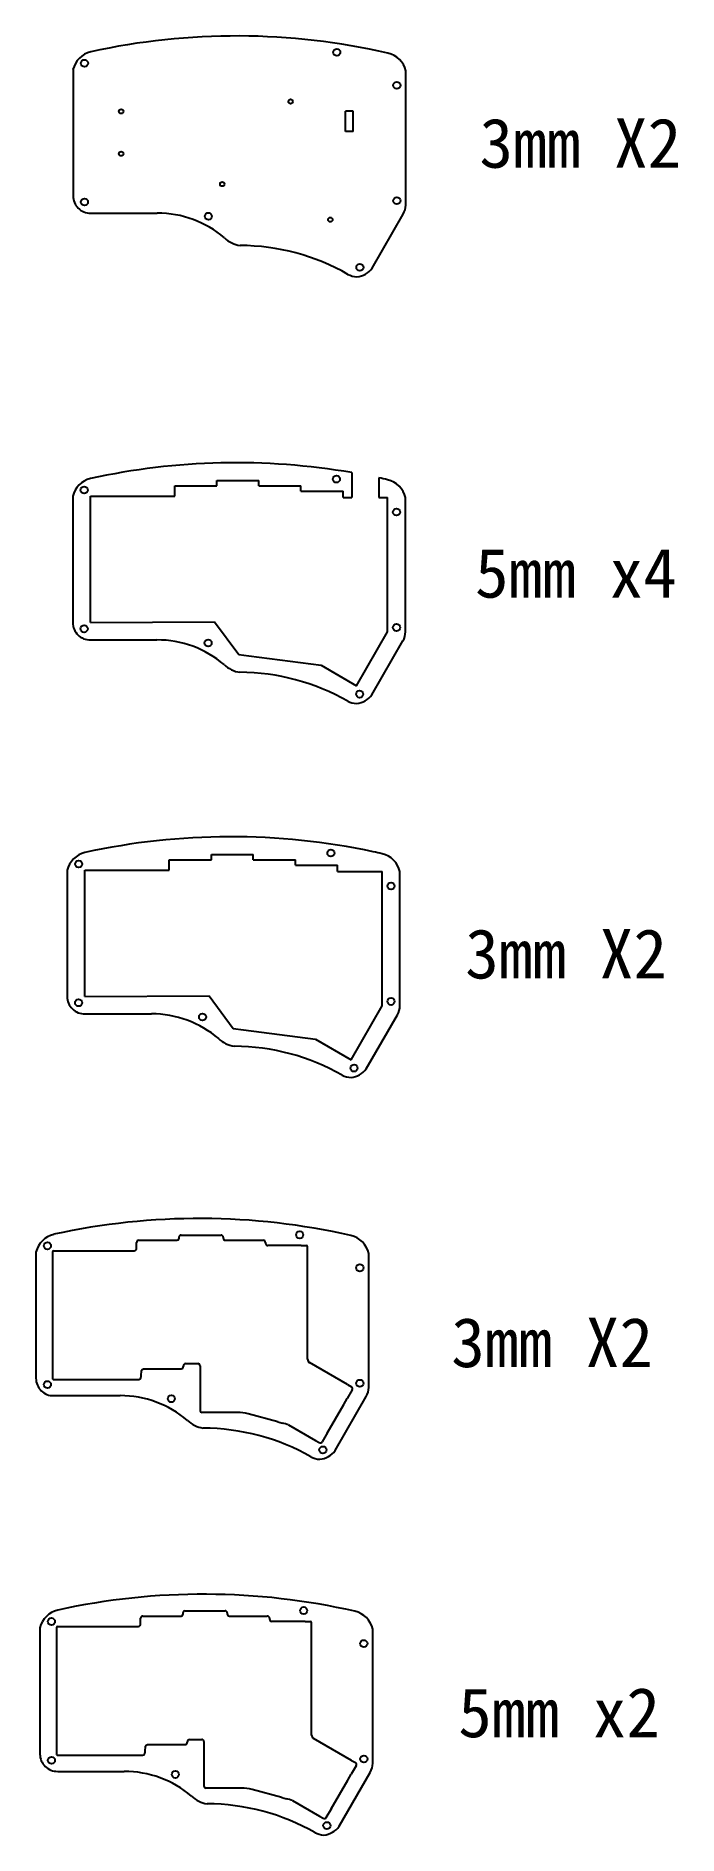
# Model space of a CAD drawing. Header units: millimetres. Extents: x 139 to 428, y 58 to 869.
import ezdxf

# ---------------------------------------------------------------- set-up
doc = ezdxf.new("R2010")
doc.units = ezdxf.units.MM
doc.layers.add('KeepOutLayer', color=6, linetype='Continuous')

msp = doc.modelspace()

# ---------------------------------------------------------------- linework, layer by layer
at = {"color": 1}
for p, q in [((155.41, 854.18), (155.41, 797.28)), ((305.4, 793.1), (305.4, 853.62)), ((163.4, 789.46), (193.4, 789.46)), ((290.26, 764.71), (304.28, 789.02)), ((281.16, 672.47), (281.16, 661.24)), ((293.26, 670.13), (293.26, 661.24)), ((155.27, 661.8), (155.27, 604.9)), ((277.16, 661.24), (281.16, 661.24)), ((293.26, 661.24), (297.26, 661.24)), ((305.26, 600.72), (305.26, 661.24)), ((163.26, 597.08), (193.26, 597.08)), ((290.13, 572.33), (304.15, 596.65)), ((152.78, 493.23), (152.78, 436.32)), ((274.67, 492.66), (290.77, 492.66)), ((290.77, 492.66), (294.77, 492.66)), ((302.77, 432.14), (302.77, 492.66)), ((160.77, 428.51), (190.77, 428.51)), ((287.64, 403.75), (301.65, 428.07)), ((184.07, 323.05), (184.07, 325.43)), ((185.09, 326.43), (202.43, 326.43)), ((203.14, 327.81), (203.14, 327.13)), ((204.14, 328.81), (222.15, 328.81)), ((223.14, 327.81), (223.14, 327.81)), ((223.14, 327.81), (223.14, 327.43)), ((224.15, 326.43), (241.19, 326.43)), ((225.16, 326.43), (225.16, 326.43)), ((242.19, 325.43), (242.19, 325.05)), ((138.72, 321.13), (138.72, 264.23)), ((146.17, 321.13), (146.17, 321.13)), ((146.17, 321.13), (146.17, 318.69)), ((146.17, 318.69), (146.17, 264.23)), ((146.72, 321.67), (183.04, 321.67)), ((258.24, 324.05), (243.2, 324.05)), ((258.24, 324.05), (260.64, 324.05)), ((261.14, 272.8), (261.14, 323.55)), ((288.71, 260.05), (288.71, 320.57)), ((187.16, 268.47), (204.14, 268.47)), ((206.17, 270.84), (211.66, 270.84)), ((212.66, 269.84), (212.66, 249.85)), ((279.22, 261.37), (262, 271.3)), ((146.71, 263.72), (185.14, 263.72)), ((279.22, 261.37), (280.93, 260.37)), ((146.71, 256.41), (176.71, 256.41)), ((270.05, 239.51), (277.57, 252.49)), ((273.57, 231.66), (287.59, 255.98)), ((277.57, 252.49), (279.05, 255.1)), ((281.32, 258.99), (279.05, 255.1)), ((229.64, 248.85), (213.66, 248.85)), ((247.81, 244.59), (234.32, 248.22)), ((247.81, 244.59), (249.78, 244.07)), ((252.58, 243.26), (264.71, 236.27)), ((264.71, 236.27), (266.42, 235.28)), ((267.81, 235.63), (270.22, 239.8)), ((185.87, 153.68), (185.87, 156.07)), ((186.9, 157.07), (204.23, 157.07)), ((204.95, 158.45), (204.95, 157.77)), ((205.95, 159.45), (223.95, 159.45)), ((224.95, 158.45), (224.95, 158.45)), ((224.95, 158.45), (224.95, 158.07)), ((225.95, 157.07), (243, 157.07)), ((226.96, 157.07), (226.96, 157.07)), ((244, 156.07), (244, 155.68)), ((260.05, 154.68), (245, 154.68)), ((260.05, 154.68), (262.44, 154.68)), ((262.94, 103.44), (262.94, 154.18)), ((140.52, 151.77), (140.52, 94.87)), ((147.97, 151.77), (147.97, 151.77)), ((147.97, 151.77), (147.97, 149.33)), ((147.97, 149.33), (147.97, 94.87)), ((148.52, 152.3), (184.84, 152.3)), ((290.51, 90.69), (290.51, 151.2)), ((188.96, 99.11), (205.94, 99.11)), ((207.97, 101.48), (213.46, 101.48)), ((214.46, 100.48), (214.46, 80.49)), ((281.02, 92.01), (263.81, 101.94)), ((148.51, 94.36), (186.94, 94.36)), ((283.13, 89.62), (280.85, 85.74)), ((281.02, 92.01), (282.73, 91.01)), ((148.51, 87.05), (178.51, 87.05)), ((271.86, 70.15), (279.37, 83.13)), ((275.38, 62.3), (289.39, 86.61)), ((279.37, 83.13), (280.85, 85.74)), ((231.44, 79.49), (215.46, 79.49)), ((249.62, 75.23), (236.13, 78.86)), ((249.62, 75.23), (251.58, 74.7)), ((254.38, 73.9), (266.51, 66.9)), ((266.51, 66.9), (268.22, 65.91)), ((269.61, 66.27), (272.02, 70.44))]:
    msp.add_line(p, q, dxfattribs=at)
for centre, radius, start, end in [((229.15, 562.69), 306.62, 77.13912, 102.38081), ((165.99, 851.59), 10.9, 103.72187, 166.25767), ((295.09, 851.31), 10.56, 12.62363, 77.37637), ((163.23, 797.28), 7.82, 180, 271.24822), ((193.4, 742.7), 46.76, 49.59724, 90), ((297.4, 793.1), 8, 329.37199, 0), ((232.56, 787.49), 12.76, 226.01971, 261.9116), ((230.27, 675.67), 99.19, 60.32928, 89.71214), ((282.51, 770.3), 9.56, 275.21867, 324.19749), ((283.75, 770.16), 9.39, 242.20713, 267.73113), ((229.01, 370.32), 306.62, 80.20808, 102.38081), ((165.86, 659.22), 10.9, 103.72187, 166.25767), ((229.01, 370.32), 306.62, 77.13912, 77.90467), ((294.95, 658.93), 10.56, 12.62363, 77.37637), ((163.09, 604.9), 7.82, 180, 271.24822), ((297.26, 600.72), 8, 329.37199, 0), ((193.26, 550.32), 46.76, 49.59724, 90), ((232.43, 595.11), 12.76, 226.01971, 261.9116), ((230.13, 483.3), 99.19, 60.32928, 89.71214), ((283.61, 577.79), 9.39, 242.20713, 267.73113), ((282.37, 577.93), 9.56, 275.21867, 324.19749), ((226.52, 201.74), 306.62, 77.90467, 102.38081), ((163.37, 490.64), 10.9, 103.72187, 166.25767), ((226.52, 201.74), 306.62, 77.13912, 77.90467), ((292.46, 490.35), 10.56, 12.62363, 77.37637), ((160.6, 436.32), 7.82, 180, 271.24822), ((294.77, 432.14), 8, 329.37199, 0), ((190.77, 381.75), 46.76, 49.59724, 90), ((229.93, 426.53), 12.76, 226.01971, 261.9116), ((227.64, 314.72), 99.19, 60.32928, 89.71214), ((281.12, 409.21), 9.39, 242.20713, 267.73113), ((279.88, 409.35), 9.56, 275.21867, 324.19749), ((212.46, 29.65), 306.62, 77.13912, 102.38081), ((149.31, 318.54), 10.9, 103.72187, 166.25767), ((185.08, 325.42), 1.01, 89.09556, 179.46919), ((202.36, 327.22), 0.788, 275.02212, 354.05602), ((204.28, 327.67), 1.15, 96.95511, 173.04489), ((222.15, 327.82), 0.996, 359.74992, 90), ((224.14, 327.43), 1, 180, 270.42359), ((241.19, 325.43), 1, 0, 90), ((243.19, 325.05), 1, 180, 270.42359), ((278.4, 318.26), 10.56, 12.62363, 77.37637), ((146.72, 321.12), 0.551, 90, 178.65465), ((182.68, 323.01), 1.39, 284.85728, 1.64121), ((260.64, 323.55), 0.5, 0, 90), ((204, 269.67), 1.2, 276.34262, 0), ((206.41, 269.67), 1.2, 101.46721, 180), ((211.66, 269.84), 1, 0, 90), ((262.87, 272.8), 1.73, 180, 240.02668), ((146.54, 264.23), 7.82, 180, 271.24822), ((146.68, 264.23), 0.51, 180, 273.42994), ((280.44, 259.49), 1.01, 330.46272, 61.24638), ((280.71, 260.05), 8, 329.37199, 0), ((176.71, 209.65), 46.76, 49.59724, 90), ((215.87, 254.44), 12.76, 226.01971, 261.9116), ((213.66, 249.85), 1, 180, 270), ((229.64, 231.11), 17.74, 74.67829, 90), ((243.45, 216.87), 27.92, 70.91674, 76.90396), ((213.58, 142.62), 99.19, 60.32928, 89.71214), ((266.94, 236.13), 1, 238.53663, 330.02658), ((267.06, 237.12), 9.39, 242.20713, 267.73113), ((265.82, 237.26), 9.56, 275.21867, 324.19749), ((214.26, -139.72), 306.62, 77.13912, 102.38081), ((151.11, 149.18), 10.9, 103.72187, 166.25767), ((186.88, 156.06), 1.01, 89.09556, 179.46919), ((204.16, 157.85), 0.788, 275.02212, 354.05602), ((206.09, 158.31), 1.15, 96.95511, 173.04489), ((223.95, 158.45), 0.996, 359.74992, 90), ((225.95, 158.07), 1, 180, 270.42359), ((243, 156.07), 1, 0, 90), ((245, 155.68), 1, 180, 270.42359), ((262.44, 154.18), 0.5, 0, 90), ((280.2, 148.9), 10.56, 12.62363, 77.37637), ((148.52, 151.75), 0.551, 90, 178.65465), ((184.49, 153.64), 1.39, 284.85728, 1.64121), ((205.81, 100.3), 1.2, 276.34262, 0), ((208.21, 100.3), 1.2, 101.46721, 180), ((213.46, 100.48), 1, 0, 90), ((264.67, 103.44), 1.73, 180, 240.02668), ((148.34, 94.87), 7.82, 180, 271.24822), ((148.48, 94.87), 0.51, 180, 273.42994), ((282.24, 90.12), 1.01, 330.46272, 61.24638), ((282.51, 90.69), 8, 329.37199, 0), ((178.51, 40.29), 46.76, 49.59724, 90), ((217.68, 85.07), 12.76, 226.01971, 261.9116), ((215.46, 80.49), 1, 180, 270), ((231.44, 61.75), 17.74, 74.67829, 90), ((245.25, 47.51), 27.92, 70.91674, 76.90396), ((215.38, -26.74), 99.19, 60.32928, 89.71214), ((268.74, 66.77), 1, 238.53663, 330.02658), ((268.86, 67.75), 9.39, 242.20713, 267.73113), ((267.62, 67.89), 9.56, 275.21867, 324.19749)]:
    msp.add_arc(centre, radius, start, end, dxfattribs=at)
for points in [[(185.14, 263.72), (186.86, 263.72), (185.44, 268.47), (187.16, 268.47)], [(186.94, 94.36), (188.66, 94.36), (187.24, 99.11), (188.96, 99.11)]]:
    msp.add_open_spline(points, degree=3, dxfattribs=at)
at = {"layer": 'KeepOutLayer', "color": 1}
for p, q in [((281.73, 835.37), (278.21, 835.37)), ((278.21, 826.21), (278.21, 835.37)), ((281.73, 826.27), (281.73, 835.37)), ((281.73, 826.27), (278.25, 826.27)), ((201.27, 661.8), (201.27, 666.57)), ((201.27, 666.57), (220.26, 666.57)), ((220.26, 666.57), (220.26, 668.93)), ((220.26, 668.93), (239.16, 668.93)), ((239.16, 666.55), (239.16, 668.93)), ((239.16, 666.55), (258.16, 666.55)), ((258.16, 664.18), (258.16, 666.55)), ((163.26, 604.9), (163.27, 661.8)), ((163.27, 661.8), (201.27, 661.8)), ((258.16, 664.18), (277.16, 664.18)), ((277.16, 661.24), (277.16, 664.18)), ((297.26, 600.72), (297.26, 661.24)), ((163.26, 604.9), (219.25, 605.24)), ((219.25, 605.24), (230.14, 590.49)), ((283.24, 576.4), (297.26, 600.72)), ((230.14, 590.48), (234.69, 589.88)), ((234.69, 589.88), (267.25, 585.65)), ((267.25, 585.65), (283.24, 576.4)), ((198.78, 493.22), (198.78, 498)), ((198.78, 498), (217.77, 498)), ((217.77, 498), (217.77, 500.35)), ((217.77, 500.35), (236.67, 500.35)), ((236.67, 497.97), (236.67, 500.35)), ((236.67, 497.97), (255.67, 497.97)), ((255.67, 495.6), (255.67, 497.97)), ((255.67, 495.6), (274.67, 495.6)), ((274.67, 492.66), (274.67, 495.6)), ((160.77, 436.32), (160.78, 493.22)), ((160.78, 493.22), (198.78, 493.22)), ((294.77, 432.14), (294.77, 492.66)), ((160.77, 436.32), (216.76, 436.66)), ((216.76, 436.66), (227.65, 421.91)), ((280.75, 407.82), (294.77, 432.14)), ((227.65, 421.9), (232.2, 421.3)), ((232.2, 421.3), (264.76, 417.07)), ((264.76, 417.07), (280.75, 407.82))]:
    msp.add_line(p, q, dxfattribs=at)
for centre, radius in [((274.3, 861.96), 1.6), ((160.58, 857.01), 1.6), ((301.4, 847.08), 1.6), ((177.12, 835.31), 1), ((253.51, 839.76), 1), ((177.12, 816.23), 1), ((222.68, 802.54), 1), ((160.56, 794.46), 1.6), ((301.4, 795.05), 1.6), ((216.44, 788.06), 1.6), ((271.41, 786.52), 1), ((284.74, 765.02), 1.6), ((160.44, 664.63), 1.6), ((274.16, 669.58), 1.6), ((301.26, 654.71), 1.6), ((160.42, 602.09), 1.6), ((301.26, 602.67), 1.6), ((216.3, 595.69), 1.6), ((284.61, 572.64), 1.6), ((157.95, 496.05), 1.6), ((271.67, 501), 1.6), ((298.77, 486.13), 1.6), ((157.93, 433.51), 1.6), ((298.77, 434.1), 1.6), ((213.81, 427.11), 1.6), ((282.11, 404.06), 1.6), ((143.89, 323.96), 1.6), ((257.61, 328.91), 1.6), ((284.71, 314.03), 1.6), ((143.87, 261.41), 1.6), ((284.71, 262), 1.6), ((199.75, 255.02), 1.6), ((268.05, 231.97), 1.6), ((145.69, 154.6), 1.6), ((259.41, 159.55), 1.6), ((286.51, 144.67), 1.6), ((145.67, 92.05), 1.6), ((286.51, 92.64), 1.6), ((201.55, 85.65), 1.6), ((269.85, 62.61), 1.6)]:
    msp.add_circle(centre, radius, dxfattribs=at)

# ---------------------------------------------------------------- texts
at = {"layer": 'KeepOutLayer', "color": 1, "attachment_point": 1}
for s, insert, char_height in [('\\pt222.89779;3mm X2', (338.63, 832.2), 22.2898), ('5mm x4', (336.64, 638.42), 22.29), ('\\pt222.89779;3mm X2', (332.21, 466.75), 22.2898), ('\\pt222.89779;3mm X2', (325.91, 291.55), 22.2898), ('5mm x2', (329.06, 124.74), 22.29)]:
    msp.add_mtext_dynamic_manual_height_columns(s, width=521.8784, gutter_width=111.45, heights=[0], dxfattribs=dict(at, insert=insert, char_height=char_height))

doc.saveas('drawing.dxf')
